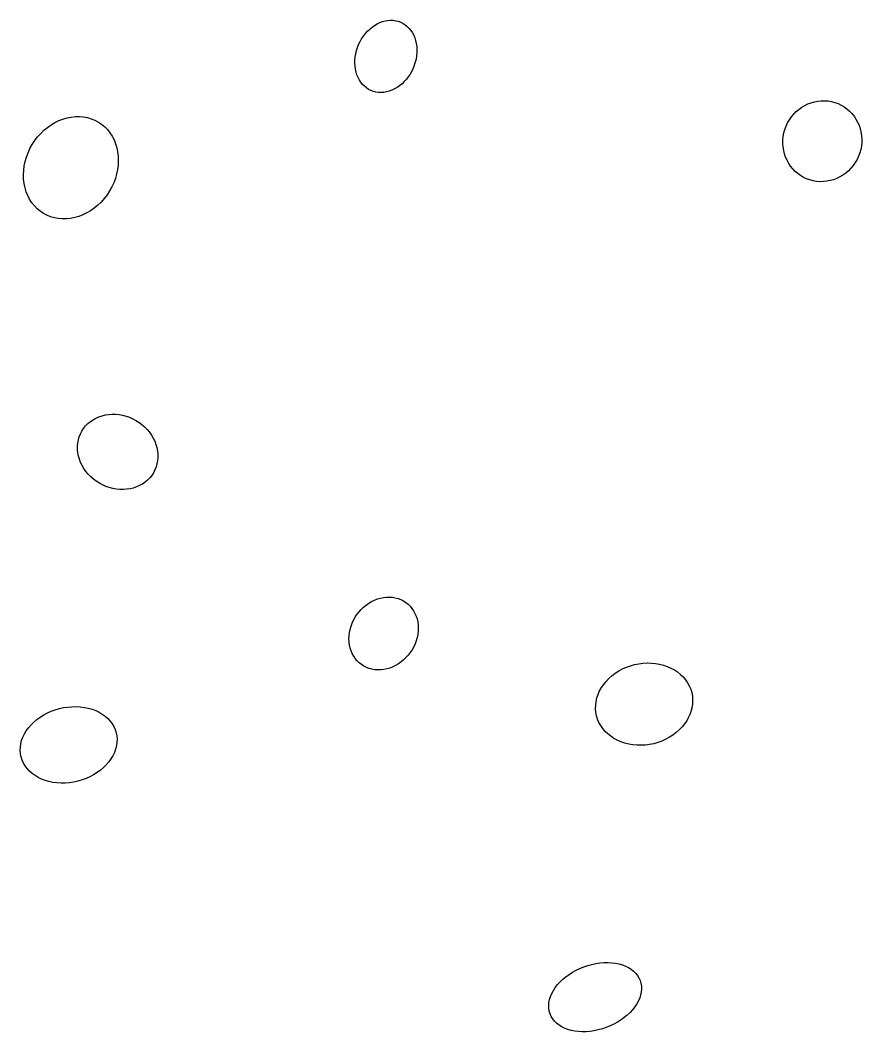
# Model space of a CAD drawing. Header units: metres. Extents: x -12209 to 21927, y -292849 to -276462.
# Drawn here: x 9531 to 15367, y -292499 to -285481 of the extents above; entities that cross this region are included whole.
import ezdxf

# ---------------------------------------------------------------- set-up
doc = ezdxf.new("R2010")
doc.units = ezdxf.units.M

msp = doc.modelspace()

# ---------------------------------------------------------------- linework, layer by layer
at = {"layer": 'LAYER'}
for p, q in [((11939.24, -285556.93), (11954.84, -285541.91)), ((11939.24, -285556.93), (11954.84, -285541.91)), ((11954.84, -285541.91), (11971.29, -285528.33)), ((11954.84, -285541.91), (11971.29, -285528.33)), ((11971.29, -285528.33), (11988.47, -285516.3)), ((11971.29, -285528.33), (11988.47, -285516.3)), ((11988.47, -285516.3), (12006.25, -285505.91)), ((11988.47, -285516.3), (12006.25, -285505.91)), ((12006.25, -285505.91), (12024.49, -285497.23)), ((12006.25, -285505.91), (12024.49, -285497.23)), ((12024.49, -285497.23), (12043.05, -285490.35)), ((12024.49, -285497.23), (12043.05, -285490.35)), ((12043.05, -285490.35), (12061.79, -285485.3)), ((12043.05, -285490.35), (12061.79, -285485.3)), ((12061.79, -285485.3), (12080.57, -285482.12)), ((12061.79, -285485.3), (12080.57, -285482.12)), ((12080.57, -285482.12), (12099.24, -285480.84)), ((12080.57, -285482.12), (12099.24, -285480.84)), ((12099.24, -285480.84), (12117.67, -285481.47)), ((12099.24, -285480.84), (12117.67, -285481.47)), ((12117.67, -285481.47), (12135.71, -285484.01)), ((12117.67, -285481.47), (12135.71, -285484.01)), ((12135.71, -285484.01), (12153.23, -285488.43)), ((12135.71, -285484.01), (12153.23, -285488.43)), ((12153.23, -285488.43), (12170.09, -285494.7)), ((12153.23, -285488.43), (12170.09, -285494.7)), ((12170.09, -285494.7), (12186.16, -285502.78)), ((12170.09, -285494.7), (12186.16, -285502.78)), ((12186.16, -285502.78), (12201.33, -285512.6)), ((12186.16, -285502.78), (12201.33, -285512.6)), ((12201.33, -285512.6), (12215.47, -285524.08)), ((12201.33, -285512.6), (12215.47, -285524.08)), ((12215.47, -285524.08), (12228.49, -285537.14)), ((12215.47, -285524.08), (12228.49, -285537.14)), ((12228.49, -285537.14), (12240.27, -285551.69)), ((12228.49, -285537.14), (12240.27, -285551.69)), ((11887.63, -285629.02), (11898.71, -285609.46)), ((11887.63, -285629.02), (11898.71, -285609.46)), ((11898.71, -285609.46), (11911.07, -285590.84)), ((11898.71, -285609.46), (11911.07, -285590.84)), ((11911.07, -285590.84), (11924.61, -285573.28)), ((11911.07, -285590.84), (11924.61, -285573.28)), ((11924.61, -285573.28), (11939.24, -285556.93)), ((11924.61, -285573.28), (11939.24, -285556.93)), ((12240.27, -285551.69), (12250.73, -285567.61)), ((12240.27, -285551.69), (12250.73, -285567.61)), ((12250.73, -285567.61), (12259.79, -285584.77)), ((12250.73, -285567.61), (12259.79, -285584.77)), ((12259.79, -285584.77), (12267.39, -285603.05)), ((12259.79, -285584.77), (12267.39, -285603.05)), ((12267.39, -285603.05), (12273.46, -285622.31)), ((12267.39, -285603.05), (12273.46, -285622.31)), ((11862.86, -285691.76), (11869.63, -285670.33)), ((11862.86, -285691.76), (11869.63, -285670.33)), ((11869.63, -285670.33), (11877.91, -285649.36)), ((11869.63, -285670.33), (11877.91, -285649.36)), ((11877.91, -285649.36), (11887.63, -285629.02)), ((11877.91, -285649.36), (11887.63, -285629.02)), ((12273.46, -285622.31), (12277.95, -285642.4)), ((12273.46, -285622.31), (12277.95, -285642.4)), ((12277.95, -285642.4), (12280.84, -285663.18)), ((12277.95, -285642.4), (12280.84, -285663.18)), ((12280.84, -285663.18), (12282.1, -285684.47)), ((12280.84, -285663.18), (12282.1, -285684.47)), ((12282.1, -285684.47), (12281.72, -285706.12)), ((12282.1, -285684.47), (12281.72, -285706.12)), ((11851.61, -285778.88), (11851.99, -285757.22)), ((11851.61, -285778.88), (11851.99, -285757.22)), ((11851.99, -285757.22), (11854, -285735.38)), ((11851.99, -285757.22), (11854, -285735.38)), ((11854, -285735.38), (11857.63, -285713.5)), ((11854, -285735.38), (11857.63, -285713.5)), ((11857.63, -285713.5), (11862.86, -285691.76)), ((11857.63, -285713.5), (11862.86, -285691.76)), ((12276.08, -285749.85), (12270.86, -285771.58)), ((12276.08, -285749.85), (12270.86, -285771.58)), ((12279.71, -285727.97), (12276.08, -285749.85)), ((12279.71, -285727.97), (12276.08, -285749.85)), ((12281.72, -285706.12), (12279.71, -285727.97)), ((12281.72, -285706.12), (12279.71, -285727.97)), ((11852.87, -285800.17), (11851.61, -285778.88)), ((11852.87, -285800.17), (11851.61, -285778.88)), ((11855.76, -285820.94), (11852.87, -285800.17)), ((11855.76, -285820.94), (11852.87, -285800.17)), ((11860.26, -285841.04), (11855.76, -285820.94)), ((11860.26, -285841.04), (11855.76, -285820.94)), ((12255.8, -285813.98), (12246.08, -285834.32)), ((12255.8, -285813.98), (12246.08, -285834.32)), ((12264.08, -285793.02), (12255.8, -285813.98)), ((12264.08, -285793.02), (12255.8, -285813.98)), ((12270.86, -285771.58), (12264.08, -285793.02)), ((12270.86, -285771.58), (12264.08, -285793.02)), ((11866.32, -285860.3), (11860.26, -285841.04)), ((11866.32, -285860.3), (11860.26, -285841.04)), ((11873.92, -285878.58), (11866.32, -285860.3)), ((11873.92, -285878.58), (11866.32, -285860.3)), ((11882.98, -285895.74), (11873.92, -285878.58)), ((11882.98, -285895.74), (11873.92, -285878.58)), ((11893.44, -285911.66), (11882.98, -285895.74)), ((11893.44, -285911.66), (11882.98, -285895.74)), ((12209.1, -285890.07), (12194.47, -285906.42)), ((12209.1, -285890.07), (12194.47, -285906.42)), ((12222.64, -285872.51), (12209.1, -285890.07)), ((12222.64, -285872.51), (12209.1, -285890.07)), ((12235, -285853.88), (12222.64, -285872.51)), ((12235, -285853.88), (12222.64, -285872.51)), ((12246.08, -285834.32), (12235, -285853.88)), ((12246.08, -285834.32), (12235, -285853.88)), ((11905.23, -285926.2), (11893.44, -285911.66)), ((11905.23, -285926.2), (11893.44, -285911.66)), ((11918.24, -285939.27), (11905.23, -285926.2)), ((11918.24, -285939.27), (11905.23, -285926.2)), ((11932.38, -285950.75), (11918.24, -285939.27)), ((11932.38, -285950.75), (11918.24, -285939.27)), ((11947.55, -285960.57), (11932.38, -285950.75)), ((11947.55, -285960.57), (11932.38, -285950.75)), ((11963.62, -285968.65), (11947.55, -285960.57)), ((11963.62, -285968.65), (11947.55, -285960.57)), ((11963.62, -285968.65), (11963.62, -285968.65)), ((11980.48, -285974.92), (11963.62, -285968.65)), ((11963.62, -285968.65), (11963.62, -285968.65)), ((11980.48, -285974.92), (11963.62, -285968.65)), ((12109.23, -285966.11), (12090.67, -285973)), ((12109.23, -285966.11), (12090.67, -285973)), ((12127.46, -285957.44), (12109.23, -285966.11)), ((12127.46, -285957.44), (12109.23, -285966.11)), ((12145.24, -285947.05), (12127.46, -285957.44)), ((12145.24, -285947.05), (12127.46, -285957.44)), ((12162.42, -285935.02), (12145.24, -285947.05)), ((12162.42, -285935.02), (12145.24, -285947.05)), ((12178.87, -285921.44), (12162.42, -285935.02)), ((12178.87, -285921.44), (12162.42, -285935.02)), ((12194.47, -285906.42), (12178.87, -285921.44)), ((12194.47, -285906.42), (12178.87, -285921.44)), ((11998, -285979.34), (11980.48, -285974.92)), ((11998, -285979.34), (11980.48, -285974.92)), ((12016.04, -285981.87), (11998, -285979.34)), ((12016.04, -285981.87), (11998, -285979.34)), ((12034.47, -285982.51), (12016.04, -285981.87)), ((12034.47, -285982.51), (12016.04, -285981.87)), ((12053.15, -285981.23), (12034.47, -285982.51)), ((12053.15, -285981.23), (12034.47, -285982.51)), ((12071.93, -285978.05), (12053.15, -285981.23)), ((12071.93, -285978.05), (12053.15, -285981.23)), ((12090.67, -285973), (12071.93, -285978.05)), ((12090.67, -285973), (12071.93, -285978.05)), ((15062.39, -286041.87), (15086.2, -286039.45)), ((15062.39, -286041.87), (15086.2, -286039.45)), ((15086.2, -286039.45), (15110.06, -286039.17)), ((15086.2, -286039.45), (15110.06, -286039.17)), ((15110.06, -286039.17), (15133.79, -286041.03)), ((15110.06, -286039.17), (15133.79, -286041.03)), ((14912.21, -286115.05), (14930.73, -286099.08)), ((14912.21, -286115.05), (14930.73, -286099.08)), ((14930.73, -286099.08), (14950.49, -286084.78)), ((14930.73, -286099.08), (14950.49, -286084.78)), ((14950.49, -286084.78), (14971.35, -286072.28)), ((14950.49, -286084.78), (14971.35, -286072.28)), ((14971.35, -286072.28), (14993.13, -286061.67)), ((14971.35, -286072.28), (14993.13, -286061.67)), ((14993.13, -286061.67), (15015.68, -286053.02)), ((14993.13, -286061.67), (15015.68, -286053.02)), ((15015.68, -286053.02), (15038.83, -286046.4)), ((15015.68, -286053.02), (15038.83, -286046.4)), ((15038.83, -286046.4), (15062.39, -286041.87)), ((15038.83, -286046.4), (15062.39, -286041.87)), ((15133.79, -286041.03), (15157.22, -286045.01)), ((15133.79, -286041.03), (15157.22, -286045.01)), ((15157.22, -286045.01), (15180.17, -286051.09)), ((15157.22, -286045.01), (15180.17, -286051.09)), ((15180.17, -286051.09), (15202.46, -286059.21)), ((15180.17, -286051.09), (15202.46, -286059.21)), ((15202.46, -286059.21), (15223.92, -286069.32)), ((15202.46, -286059.21), (15223.92, -286069.32)), ((15223.92, -286069.32), (15244.4, -286081.34)), ((15223.92, -286069.32), (15244.4, -286081.34)), ((15244.4, -286081.34), (15263.72, -286095.17)), ((15244.4, -286081.34), (15263.72, -286095.17)), ((15263.72, -286095.17), (15281.75, -286110.72)), ((15263.72, -286095.17), (15281.75, -286110.72)), ((15281.75, -286110.72), (15298.36, -286127.86)), ((15281.75, -286110.72), (15298.36, -286127.86)), ((9772.31, -286190.46), (9799.73, -286177.1)), ((9772.31, -286190.46), (9799.73, -286177.1)), ((9799.73, -286177.1), (9827.79, -286166.23)), ((9799.73, -286177.1), (9827.79, -286166.23)), ((9827.79, -286166.23), (9856.26, -286157.94)), ((9827.79, -286166.23), (9856.26, -286157.94)), ((9856.26, -286157.94), (9884.93, -286152.28)), ((9856.26, -286157.94), (9884.93, -286152.28)), ((9884.93, -286152.28), (9913.58, -286149.3)), ((9884.93, -286152.28), (9913.58, -286149.3)), ((9913.58, -286149.3), (9942, -286149.02)), ((9913.58, -286149.3), (9942, -286149.02)), ((9942, -286149.02), (9969.96, -286151.44)), ((9942, -286149.02), (9969.96, -286151.44)), ((9969.96, -286151.44), (9997.26, -286156.55)), ((9969.96, -286151.44), (9997.26, -286156.55)), ((9997.26, -286156.55), (10023.69, -286164.3)), ((9997.26, -286156.55), (10023.69, -286164.3)), ((10023.69, -286164.3), (10049.04, -286174.64)), ((10023.69, -286164.3), (10049.04, -286174.64)), ((10049.04, -286174.64), (10073.13, -286187.49)), ((10049.04, -286174.64), (10073.13, -286187.49)), ((14853.18, -286193.16), (14865.44, -286171.79)), ((14853.18, -286193.16), (14865.44, -286171.79)), ((14865.44, -286171.79), (14879.44, -286151.55)), ((14865.44, -286171.79), (14879.44, -286151.55)), ((14879.44, -286151.55), (14895.07, -286132.58)), ((14879.44, -286151.55), (14895.07, -286132.58)), ((14895.07, -286132.58), (14912.21, -286115.05)), ((14895.07, -286132.58), (14912.21, -286115.05)), ((15298.36, -286127.86), (15313.4, -286146.46)), ((15298.36, -286127.86), (15313.4, -286146.46)), ((15313.4, -286146.46), (15326.77, -286166.38)), ((15313.4, -286146.46), (15326.77, -286166.38)), ((15326.77, -286166.38), (15338.37, -286187.48)), ((15326.77, -286166.38), (15338.37, -286187.48)), ((9672.99, -286266.48), (9695.88, -286244.36)), ((9672.99, -286266.48), (9695.88, -286244.36)), ((9695.88, -286244.36), (9720.18, -286224.22)), ((9695.88, -286244.36), (9720.18, -286224.22)), ((9720.18, -286224.22), (9745.73, -286206.2)), ((9720.18, -286224.22), (9745.73, -286206.2)), ((9745.73, -286206.2), (9772.31, -286190.46)), ((9745.73, -286206.2), (9772.31, -286190.46)), ((10073.13, -286187.49), (10095.76, -286202.75)), ((10073.13, -286187.49), (10095.76, -286202.75)), ((10095.76, -286202.75), (10116.78, -286220.31)), ((10095.76, -286202.75), (10116.78, -286220.31)), ((10116.78, -286220.31), (10136.01, -286240.02)), ((10116.78, -286220.31), (10136.01, -286240.02)), ((10136.01, -286240.02), (10153.31, -286261.75)), ((10136.01, -286240.02), (10153.31, -286261.75)), ((14827.68, -286262.39), (14834.23, -286238.64)), ((14827.68, -286262.39), (14834.23, -286238.64)), ((14834.23, -286238.64), (14842.75, -286215.5)), ((14834.23, -286238.64), (14842.75, -286215.5)), ((14842.75, -286215.5), (14853.18, -286193.16)), ((14842.75, -286215.5), (14853.18, -286193.16)), ((15338.37, -286187.48), (15348.11, -286209.58)), ((15338.37, -286187.48), (15348.11, -286209.58)), ((15348.11, -286209.58), (15355.91, -286232.53)), ((15348.11, -286209.58), (15355.91, -286232.53)), ((15355.91, -286232.53), (15361.72, -286256.14)), ((15355.91, -286232.53), (15361.72, -286256.14)), ((9614.54, -286342.96), (9632.17, -286315.97)), ((9614.54, -286342.96), (9632.17, -286315.97)), ((9632.17, -286315.97), (9651.7, -286290.41)), ((9632.17, -286315.97), (9651.7, -286290.41)), ((9651.7, -286290.41), (9672.99, -286266.48)), ((9651.7, -286290.41), (9672.99, -286266.48)), ((10153.31, -286261.75), (10168.55, -286285.32)), ((10153.31, -286261.75), (10168.55, -286285.32)), ((10168.55, -286285.32), (10181.61, -286310.56)), ((10168.55, -286285.32), (10181.61, -286310.56)), ((10181.61, -286310.56), (10192.4, -286337.27)), ((10181.61, -286310.56), (10192.4, -286337.27)), ((14820.32, -286335.56), (14820.71, -286311.04)), ((14820.32, -286335.56), (14820.71, -286311.04)), ((14820.71, -286311.04), (14823.17, -286286.59)), ((14820.71, -286311.04), (14823.17, -286286.59)), ((14823.17, -286286.59), (14827.68, -286262.39)), ((14823.17, -286286.59), (14827.68, -286262.39)), ((15361.72, -286256.14), (15365.48, -286280.23)), ((15361.72, -286256.14), (15365.48, -286280.23)), ((15365.48, -286280.23), (15367.18, -286304.63)), ((15365.48, -286280.23), (15367.18, -286304.63)), ((15367.18, -286304.63), (15366.8, -286329.15)), ((15367.18, -286304.63), (15366.8, -286329.15)), ((9585.52, -286400.41), (9598.95, -286371.18)), ((9585.52, -286400.41), (9598.95, -286371.18)), ((9598.95, -286371.18), (9614.54, -286342.96)), ((9598.95, -286371.18), (9614.54, -286342.96)), ((10192.4, -286337.27), (10200.83, -286365.25)), ((10192.4, -286337.27), (10200.83, -286365.25)), ((10200.83, -286365.25), (10206.84, -286394.29)), ((10200.83, -286365.25), (10206.84, -286394.29)), ((14822.02, -286359.96), (14820.32, -286335.56)), ((14822.02, -286359.96), (14820.32, -286335.56)), ((14825.79, -286384.05), (14822.02, -286359.96)), ((14825.79, -286384.05), (14822.02, -286359.96)), ((14831.6, -286407.66), (14825.79, -286384.05)), ((14831.6, -286407.66), (14825.79, -286384.05)), ((15359.82, -286377.8), (15353.28, -286401.55)), ((15359.82, -286377.8), (15353.28, -286401.55)), ((15364.34, -286353.6), (15359.82, -286377.8)), ((15364.34, -286353.6), (15359.82, -286377.8)), ((15366.8, -286329.15), (15364.34, -286353.6)), ((15366.8, -286329.15), (15364.34, -286353.6)), ((9559.12, -286491.93), (9565.53, -286461.01)), ((9559.12, -286491.93), (9565.53, -286461.01)), ((9565.53, -286461.01), (9574.35, -286430.43)), ((9565.53, -286461.01), (9574.35, -286430.43)), ((9574.35, -286430.43), (9585.52, -286400.41)), ((9574.35, -286430.43), (9585.52, -286400.41)), ((10206.84, -286394.29), (10210.38, -286424.17)), ((10206.84, -286394.29), (10210.38, -286424.17)), ((10211.43, -286454.65), (10209.97, -286485.51)), ((10211.43, -286454.65), (10209.97, -286485.51)), ((10210.38, -286424.17), (10211.43, -286454.65)), ((10210.38, -286424.17), (10211.43, -286454.65)), ((14839.4, -286430.61), (14831.6, -286407.66)), ((14839.4, -286430.61), (14831.6, -286407.66)), ((14849.14, -286452.71), (14839.4, -286430.61)), ((14849.14, -286452.71), (14839.4, -286430.61)), ((14860.74, -286473.8), (14849.14, -286452.71)), ((14860.74, -286473.8), (14849.14, -286452.71)), ((15334.33, -286447.03), (15322.07, -286468.4)), ((15334.33, -286447.03), (15322.07, -286468.4)), ((15344.76, -286424.69), (15334.33, -286447.03)), ((15344.76, -286424.69), (15334.33, -286447.03)), ((15353.28, -286401.55), (15344.76, -286424.69)), ((15353.28, -286401.55), (15344.76, -286424.69)), ((9553.71, -286553.79), (9555.17, -286522.93)), ((9553.71, -286553.79), (9555.17, -286522.93)), ((9555.17, -286522.93), (9559.12, -286491.93)), ((9555.17, -286522.93), (9559.12, -286491.93)), ((10206.02, -286516.52), (10199.61, -286547.43)), ((10206.02, -286516.52), (10199.61, -286547.43)), ((10209.97, -286485.51), (10206.02, -286516.52)), ((10209.97, -286485.51), (10206.02, -286516.52)), ((14874.11, -286493.73), (14860.74, -286473.8)), ((14874.11, -286493.73), (14860.74, -286473.8)), ((14889.15, -286512.33), (14874.11, -286493.73)), ((14889.15, -286512.33), (14874.11, -286493.73)), ((14905.75, -286529.47), (14889.15, -286512.33)), ((14905.75, -286529.47), (14889.15, -286512.33)), ((14923.79, -286545.02), (14905.75, -286529.47)), ((14923.79, -286545.02), (14905.75, -286529.47)), ((15275.3, -286525.14), (15256.78, -286541.11)), ((15275.3, -286525.14), (15256.78, -286541.11)), ((15292.44, -286507.61), (15275.3, -286525.14)), ((15292.44, -286507.61), (15275.3, -286525.14)), ((15308.07, -286488.64), (15292.44, -286507.61)), ((15308.07, -286488.64), (15292.44, -286507.61)), ((15322.07, -286468.4), (15308.07, -286488.64)), ((15322.07, -286468.4), (15308.07, -286488.64)), ((9554.76, -286584.28), (9553.71, -286553.79)), ((9554.76, -286584.28), (9553.71, -286553.79)), ((9558.3, -286614.15), (9554.76, -286584.28)), ((9558.3, -286614.15), (9554.76, -286584.28)), ((10190.79, -286578.01), (10179.62, -286608.03)), ((10190.79, -286578.01), (10179.62, -286608.03)), ((10199.61, -286547.43), (10190.79, -286578.01)), ((10199.61, -286547.43), (10190.79, -286578.01)), ((14943.11, -286558.85), (14923.79, -286545.02)), ((14943.11, -286558.85), (14923.79, -286545.02)), ((14963.58, -286570.87), (14943.11, -286558.85)), ((14963.58, -286570.87), (14943.11, -286558.85)), ((14985.05, -286580.98), (14963.58, -286570.87)), ((14985.05, -286580.98), (14963.58, -286570.87)), ((14985.05, -286580.98), (14985.05, -286580.98)), ((15007.34, -286589.1), (14985.05, -286580.98)), ((14985.05, -286580.98), (14985.05, -286580.98)), ((15007.34, -286589.1), (14985.05, -286580.98)), ((15030.29, -286595.17), (15007.34, -286589.1)), ((15030.29, -286595.17), (15007.34, -286589.1)), ((15053.72, -286599.16), (15030.29, -286595.17)), ((15053.72, -286599.16), (15030.29, -286595.17)), ((15077.45, -286601.01), (15053.72, -286599.16)), ((15077.45, -286601.01), (15053.72, -286599.16)), ((15101.31, -286600.74), (15077.45, -286601.01)), ((15101.31, -286600.74), (15077.45, -286601.01)), ((15125.11, -286598.32), (15101.31, -286600.74)), ((15125.11, -286598.32), (15101.31, -286600.74)), ((15148.68, -286593.79), (15125.11, -286598.32)), ((15148.68, -286593.79), (15125.11, -286598.32)), ((15171.82, -286587.17), (15148.68, -286593.79)), ((15171.82, -286587.17), (15148.68, -286593.79)), ((15194.37, -286578.52), (15171.82, -286587.17)), ((15194.37, -286578.52), (15171.82, -286587.17)), ((15216.16, -286567.91), (15194.37, -286578.52)), ((15216.16, -286567.91), (15194.37, -286578.52)), ((15237.01, -286555.41), (15216.16, -286567.91)), ((15237.01, -286555.41), (15216.16, -286567.91)), ((15256.78, -286541.11), (15237.01, -286555.41)), ((15256.78, -286541.11), (15237.01, -286555.41)), ((9564.31, -286643.19), (9558.3, -286614.15)), ((9564.31, -286643.19), (9558.3, -286614.15)), ((9572.74, -286671.17), (9564.31, -286643.19)), ((9572.74, -286671.17), (9564.31, -286643.19)), ((9583.53, -286697.89), (9572.74, -286671.17)), ((9583.53, -286697.89), (9572.74, -286671.17)), ((10150.6, -286665.48), (10132.97, -286692.47)), ((10150.6, -286665.48), (10132.97, -286692.47)), ((10166.19, -286637.26), (10150.6, -286665.48)), ((10166.19, -286637.26), (10150.6, -286665.48)), ((10179.62, -286608.03), (10166.19, -286637.26)), ((10179.62, -286608.03), (10166.19, -286637.26)), ((9596.59, -286723.12), (9583.53, -286697.89)), ((9596.59, -286723.12), (9583.53, -286697.89)), ((9611.83, -286746.69), (9596.59, -286723.12)), ((9611.83, -286746.69), (9596.59, -286723.12)), ((10092.15, -286741.96), (10069.26, -286764.08)), ((10092.15, -286741.96), (10069.26, -286764.08)), ((10113.44, -286718.03), (10092.15, -286741.96)), ((10113.44, -286718.03), (10092.15, -286741.96)), ((10132.97, -286692.47), (10113.44, -286718.03)), ((10132.97, -286692.47), (10113.44, -286718.03)), ((9629.13, -286768.42), (9611.83, -286746.69)), ((9629.13, -286768.42), (9611.83, -286746.69)), ((9648.36, -286788.14), (9629.13, -286768.42)), ((9648.36, -286788.14), (9629.13, -286768.42)), ((9669.38, -286805.69), (9648.36, -286788.14)), ((9669.38, -286805.69), (9648.36, -286788.14)), ((9692.01, -286820.95), (9669.38, -286805.69)), ((9692.01, -286820.95), (9669.38, -286805.69)), ((10019.41, -286802.24), (9992.83, -286817.99)), ((10019.41, -286802.24), (9992.83, -286817.99)), ((10044.96, -286784.23), (10019.41, -286802.24)), ((10044.96, -286784.23), (10019.41, -286802.24)), ((10069.26, -286764.08), (10044.96, -286784.23)), ((10069.26, -286764.08), (10044.96, -286784.23)), ((9692.01, -286820.95), (9692.01, -286820.95)), ((9716.1, -286833.8), (9692.01, -286820.95)), ((9692.01, -286820.95), (9692.01, -286820.95)), ((9716.1, -286833.8), (9692.01, -286820.95)), ((9741.45, -286844.14), (9716.1, -286833.8)), ((9741.45, -286844.14), (9716.1, -286833.8)), ((9767.88, -286851.89), (9741.45, -286844.14)), ((9767.88, -286851.89), (9741.45, -286844.14)), ((9795.18, -286857), (9767.88, -286851.89)), ((9795.18, -286857), (9767.88, -286851.89)), ((9823.14, -286859.43), (9795.18, -286857)), ((9823.14, -286859.43), (9795.18, -286857)), ((9851.56, -286859.15), (9823.14, -286859.43)), ((9851.56, -286859.15), (9823.14, -286859.43)), ((9880.21, -286856.16), (9851.56, -286859.15)), ((9880.21, -286856.16), (9851.56, -286859.15)), ((9908.88, -286850.51), (9880.21, -286856.16)), ((9908.88, -286850.51), (9880.21, -286856.16)), ((9937.35, -286842.21), (9908.88, -286850.51)), ((9937.35, -286842.21), (9908.88, -286850.51)), ((9965.41, -286831.34), (9937.35, -286842.21)), ((9965.41, -286831.34), (9937.35, -286842.21)), ((9992.83, -286817.99), (9965.41, -286831.34)), ((9992.83, -286817.99), (9965.41, -286831.34)), ((10121.43, -288218.95), (10144.87, -288215.41)), ((10121.43, -288218.95), (10144.87, -288215.41)), ((10144.87, -288215.41), (10168.78, -288213.85)), ((10144.87, -288215.41), (10168.78, -288213.85)), ((10168.78, -288213.85), (10192.99, -288214.27)), ((10168.78, -288213.85), (10192.99, -288214.27)), ((10192.99, -288214.27), (10217.3, -288216.68)), ((10192.99, -288214.27), (10217.3, -288216.68)), ((9984.79, -288295.04), (10000.29, -288279.21)), ((9984.79, -288295.04), (10000.29, -288279.21)), ((10000.29, -288279.21), (10017.37, -288264.88)), ((10000.29, -288279.21), (10017.37, -288264.88)), ((10017.37, -288264.88), (10035.89, -288252.14)), ((10017.37, -288264.88), (10035.89, -288252.14)), ((10035.89, -288252.14), (10055.71, -288241.1)), ((10035.89, -288252.14), (10055.71, -288241.1)), ((10055.71, -288241.1), (10076.68, -288231.85)), ((10055.71, -288241.1), (10076.68, -288231.85)), ((10076.68, -288231.85), (10098.64, -288224.45)), ((10076.68, -288231.85), (10098.64, -288224.45)), ((10098.64, -288224.45), (10121.43, -288218.95)), ((10098.64, -288224.45), (10121.43, -288218.95)), ((10217.3, -288216.68), (10241.53, -288221.06)), ((10217.3, -288216.68), (10241.53, -288221.06)), ((10241.53, -288221.06), (10265.5, -288227.37)), ((10241.53, -288221.06), (10265.5, -288227.37)), ((10265.5, -288227.37), (10289.02, -288235.57)), ((10265.5, -288227.37), (10289.02, -288235.57)), ((10289.02, -288235.57), (10311.93, -288245.6)), ((10289.02, -288235.57), (10311.93, -288245.6)), ((10311.93, -288245.6), (10334.03, -288257.37)), ((10311.93, -288245.6), (10334.03, -288257.37)), ((10334.03, -288257.37), (10355.16, -288270.8)), ((10334.03, -288257.37), (10355.16, -288270.8)), ((10355.16, -288270.8), (10375.17, -288285.79)), ((10355.16, -288270.8), (10375.17, -288285.79)), ((10375.17, -288285.79), (10393.9, -288302.22)), ((10375.17, -288285.79), (10393.9, -288302.22)), ((9940.68, -288370.72), (9948.84, -288350.22)), ((9940.68, -288370.72), (9948.84, -288350.22)), ((9948.84, -288350.22), (9958.97, -288330.68)), ((9948.84, -288350.22), (9958.97, -288330.68)), ((9958.97, -288330.68), (9970.98, -288312.24)), ((9958.97, -288330.68), (9970.98, -288312.24)), ((9958.97, -288330.68), (9958.97, -288330.68)), ((9958.97, -288330.68), (9958.97, -288330.68)), ((9970.98, -288312.24), (9984.79, -288295.04)), ((9970.98, -288312.24), (9984.79, -288295.04)), ((10393.9, -288302.22), (10411.21, -288319.96)), ((10393.9, -288302.22), (10411.21, -288319.96)), ((10411.21, -288319.96), (10426.96, -288338.89)), ((10411.21, -288319.96), (10426.96, -288338.89)), ((10426.96, -288338.89), (10441.04, -288358.86)), ((10426.96, -288338.89), (10441.04, -288358.86)), ((9928.53, -288436.31), (9930.49, -288413.93)), ((9928.53, -288436.31), (9930.49, -288413.93)), ((9930.49, -288413.93), (9934.55, -288392)), ((9930.49, -288413.93), (9934.55, -288392)), ((9934.55, -288392), (9940.68, -288370.72)), ((9934.55, -288392), (9940.68, -288370.72)), ((10441.04, -288358.86), (10453.33, -288379.71)), ((10441.04, -288358.86), (10453.33, -288379.71)), ((10453.33, -288379.71), (10463.76, -288401.29)), ((10453.33, -288379.71), (10463.76, -288401.29)), ((10463.76, -288401.29), (10472.22, -288423.43)), ((10463.76, -288401.29), (10472.22, -288423.43)), ((10472.22, -288423.43), (10478.67, -288445.97)), ((10472.22, -288423.43), (10478.67, -288445.97)), ((9928.7, -288459), (9928.53, -288436.31)), ((9928.7, -288459), (9928.53, -288436.31)), ((9930.98, -288481.81), (9928.7, -288459)), ((9930.98, -288481.81), (9928.7, -288459)), ((9935.36, -288504.57), (9930.98, -288481.81)), ((9935.36, -288504.57), (9930.98, -288481.81)), ((10478.67, -288445.97), (10483.06, -288468.73)), ((10478.67, -288445.97), (10483.06, -288468.73)), ((10483.06, -288468.73), (10485.34, -288491.54)), ((10483.06, -288468.73), (10485.34, -288491.54)), ((10485.34, -288491.54), (10485.5, -288514.22)), ((10485.34, -288491.54), (10485.5, -288514.22)), ((9941.81, -288527.11), (9935.36, -288504.57)), ((9941.81, -288527.11), (9935.36, -288504.57)), ((9950.28, -288549.25), (9941.81, -288527.11)), ((9950.28, -288549.25), (9941.81, -288527.11)), ((9960.7, -288570.83), (9950.28, -288549.25)), ((9960.7, -288570.83), (9950.28, -288549.25)), ((10479.49, -288558.53), (10473.35, -288579.82)), ((10479.49, -288558.53), (10473.35, -288579.82)), ((10483.55, -288536.61), (10479.49, -288558.53)), ((10483.55, -288536.61), (10479.49, -288558.53)), ((10485.5, -288514.22), (10483.55, -288536.61)), ((10485.5, -288514.22), (10483.55, -288536.61)), ((9973, -288591.68), (9960.7, -288570.83)), ((9973, -288591.68), (9960.7, -288570.83)), ((9987.08, -288611.64), (9973, -288591.68)), ((9987.08, -288611.64), (9973, -288591.68)), ((10002.83, -288630.57), (9987.08, -288611.64)), ((10002.83, -288630.57), (9987.08, -288611.64)), ((10020.13, -288648.32), (10002.83, -288630.57)), ((10020.13, -288648.32), (10002.83, -288630.57)), ((10455.07, -288619.85), (10443.05, -288638.29)), ((10455.07, -288619.85), (10443.05, -288638.29)), ((10465.19, -288600.31), (10455.07, -288619.85)), ((10465.19, -288600.31), (10455.07, -288619.85)), ((10473.35, -288579.82), (10465.19, -288600.31)), ((10473.35, -288579.82), (10465.19, -288600.31)), ((10038.86, -288664.75), (10020.13, -288648.32)), ((10038.86, -288664.75), (10020.13, -288648.32)), ((10058.87, -288679.73), (10038.86, -288664.75)), ((10058.87, -288679.73), (10038.86, -288664.75)), ((10080.01, -288693.16), (10058.87, -288679.73)), ((10080.01, -288693.16), (10058.87, -288679.73)), ((10102.11, -288704.94), (10080.01, -288693.16)), ((10102.11, -288704.94), (10080.01, -288693.16)), ((10125.01, -288714.96), (10102.11, -288704.94)), ((10125.01, -288714.96), (10102.11, -288704.94)), ((10378.15, -288698.39), (10358.33, -288709.43)), ((10378.15, -288698.39), (10358.33, -288709.43)), ((10396.67, -288685.66), (10378.15, -288698.39)), ((10396.67, -288685.66), (10378.15, -288698.39)), ((10413.74, -288671.32), (10396.67, -288685.66)), ((10413.74, -288671.32), (10396.67, -288685.66)), ((10429.24, -288655.49), (10413.74, -288671.32)), ((10429.24, -288655.49), (10413.74, -288671.32)), ((10443.05, -288638.29), (10429.24, -288655.49)), ((10443.05, -288638.29), (10429.24, -288655.49)), ((10148.53, -288723.16), (10125.01, -288714.96)), ((10148.53, -288723.16), (10125.01, -288714.96)), ((10172.5, -288729.47), (10148.53, -288723.16)), ((10172.5, -288729.47), (10148.53, -288723.16)), ((10196.74, -288733.85), (10172.5, -288729.47)), ((10196.74, -288733.85), (10172.5, -288729.47)), ((10221.05, -288736.26), (10196.74, -288733.85)), ((10221.05, -288736.26), (10196.74, -288733.85)), ((10245.25, -288736.69), (10221.05, -288736.26)), ((10245.25, -288736.69), (10221.05, -288736.26)), ((10269.16, -288735.12), (10245.25, -288736.69)), ((10269.16, -288735.12), (10245.25, -288736.69)), ((10292.6, -288731.58), (10269.16, -288735.12)), ((10292.6, -288731.58), (10269.16, -288735.12)), ((10315.39, -288726.09), (10292.6, -288731.58)), ((10315.39, -288726.09), (10292.6, -288731.58)), ((10337.36, -288718.69), (10315.39, -288726.09)), ((10337.36, -288718.69), (10315.39, -288726.09)), ((10358.33, -288709.43), (10337.36, -288718.69)), ((10358.33, -288709.43), (10337.36, -288718.69)), ((11912.6, -289552.52), (11930.23, -289538.04)), ((11912.6, -289552.52), (11930.23, -289538.04)), ((11930.23, -289538.04), (11948.79, -289525.06)), ((11930.23, -289538.04), (11948.79, -289525.06)), ((11948.79, -289525.06), (11968.12, -289513.69)), ((11948.79, -289525.06), (11968.12, -289513.69)), ((11968.12, -289513.69), (11988.09, -289504)), ((11968.12, -289513.69), (11988.09, -289504)), ((11988.09, -289504), (12008.54, -289496.08)), ((11988.09, -289504), (12008.54, -289496.08)), ((12008.54, -289496.08), (12029.31, -289489.98)), ((12008.54, -289496.08), (12029.31, -289489.98)), ((12029.31, -289489.98), (12050.25, -289485.74)), ((12029.31, -289489.98), (12050.25, -289485.74)), ((12050.25, -289485.74), (12071.19, -289483.41)), ((12050.25, -289485.74), (12071.19, -289483.41)), ((12071.19, -289483.41), (12091.99, -289483)), ((12071.19, -289483.41), (12091.99, -289483)), ((12091.99, -289483), (12112.47, -289484.51)), ((12091.99, -289483), (12112.47, -289484.51)), ((12112.47, -289484.51), (12132.49, -289487.93)), ((12112.47, -289484.51), (12132.49, -289487.93)), ((12132.49, -289487.93), (12151.88, -289493.23)), ((12132.49, -289487.93), (12151.88, -289493.23)), ((12151.88, -289493.23), (12170.52, -289500.38)), ((12151.88, -289493.23), (12170.52, -289500.38)), ((12170.52, -289500.38), (12188.24, -289509.32)), ((12170.52, -289500.38), (12188.24, -289509.32)), ((12188.24, -289509.32), (12204.92, -289519.97)), ((12188.24, -289509.32), (12204.92, -289519.97)), ((12204.92, -289519.97), (12220.43, -289532.27)), ((12204.92, -289519.97), (12220.43, -289532.27)), ((12220.43, -289532.27), (12234.65, -289546.12)), ((12220.43, -289532.27), (12234.65, -289546.12)), ((12234.65, -289546.12), (12247.48, -289561.41)), ((12234.65, -289546.12), (12247.48, -289561.41)), ((11853.82, -289623.1), (11866.52, -289603.82)), ((11853.82, -289623.1), (11866.52, -289603.82)), ((11866.52, -289603.82), (11880.62, -289585.53)), ((11866.52, -289603.82), (11880.62, -289585.53)), ((11880.62, -289585.53), (11896.02, -289568.39)), ((11880.62, -289585.53), (11896.02, -289568.39)), ((11896.02, -289568.39), (11912.6, -289552.52)), ((11896.02, -289568.39), (11912.6, -289552.52)), ((12247.48, -289561.41), (12258.81, -289578.02)), ((12247.48, -289561.41), (12258.81, -289578.02)), ((12258.81, -289578.02), (12268.57, -289595.83)), ((12258.81, -289578.02), (12268.57, -289595.83)), ((12268.57, -289595.83), (12276.66, -289614.71)), ((12268.57, -289595.83), (12276.66, -289614.71)), ((12276.66, -289614.71), (12283.05, -289634.5)), ((12276.66, -289614.71), (12283.05, -289634.5)), ((11818.85, -289707.25), (11825.08, -289685.48)), ((11818.85, -289707.25), (11825.08, -289685.48)), ((11825.08, -289685.48), (11833.02, -289664.09)), ((11825.08, -289685.48), (11833.02, -289664.09)), ((11833.02, -289664.09), (11842.63, -289643.25)), ((11833.02, -289664.09), (11842.63, -289643.25)), ((11842.63, -289643.25), (11853.82, -289623.1)), ((11842.63, -289643.25), (11853.82, -289623.1)), ((12283.05, -289634.5), (12287.67, -289655.06)), ((12283.05, -289634.5), (12287.67, -289655.06)), ((12287.67, -289655.06), (12290.48, -289676.24)), ((12287.67, -289655.06), (12290.48, -289676.24)), ((12290.48, -289676.24), (12291.48, -289697.87)), ((12290.48, -289676.24), (12291.48, -289697.87)), ((11810.91, -289773.18), (11811.74, -289751.27)), ((11810.91, -289773.18), (11811.74, -289751.27)), ((11811.74, -289751.27), (11814.4, -289729.24)), ((11811.74, -289751.27), (11814.4, -289729.24)), ((11814.4, -289729.24), (11818.85, -289707.25)), ((11814.4, -289729.24), (11818.85, -289707.25)), ((12288, -289741.81), (12283.54, -289763.8)), ((12288, -289741.81), (12283.54, -289763.8)), ((12290.65, -289719.78), (12288, -289741.81)), ((12290.65, -289719.78), (12288, -289741.81)), ((12291.48, -289697.87), (12290.65, -289719.78)), ((12291.48, -289697.87), (12290.65, -289719.78)), ((11811.91, -289794.81), (11810.91, -289773.18)), ((11811.91, -289794.81), (11810.91, -289773.18)), ((11814.73, -289815.98), (11811.91, -289794.81)), ((11814.73, -289815.98), (11811.91, -289794.81)), ((11819.35, -289836.55), (11814.73, -289815.98)), ((11819.35, -289836.55), (11814.73, -289815.98)), ((12259.76, -289827.8), (12248.57, -289847.94)), ((12259.76, -289827.8), (12248.57, -289847.94)), ((12269.37, -289806.96), (12259.76, -289827.8)), ((12269.37, -289806.96), (12259.76, -289827.8)), ((12277.31, -289785.57), (12269.37, -289806.96)), ((12277.31, -289785.57), (12269.37, -289806.96)), ((12283.54, -289763.8), (12277.31, -289785.57)), ((12283.54, -289763.8), (12277.31, -289785.57)), ((11825.73, -289856.34), (11819.35, -289836.55)), ((11825.73, -289856.34), (11819.35, -289836.55)), ((11833.83, -289875.22), (11825.73, -289856.34)), ((11833.83, -289875.22), (11825.73, -289856.34)), ((11843.58, -289893.03), (11833.83, -289875.22)), ((11843.58, -289893.03), (11833.83, -289875.22)), ((11854.91, -289909.64), (11843.58, -289893.03)), ((11854.91, -289909.64), (11843.58, -289893.03)), ((12221.77, -289885.52), (12206.38, -289902.66)), ((12221.77, -289885.52), (12206.38, -289902.66)), ((12235.88, -289867.23), (12221.77, -289885.52)), ((12235.88, -289867.23), (12221.77, -289885.52)), ((12248.57, -289847.94), (12235.88, -289867.23)), ((12248.57, -289847.94), (12235.88, -289867.23)), ((11867.74, -289924.93), (11854.91, -289909.64)), ((11867.74, -289924.93), (11854.91, -289909.64)), ((11881.96, -289938.77), (11867.74, -289924.93)), ((11881.96, -289938.77), (11867.74, -289924.93)), ((11897.47, -289951.07), (11881.96, -289938.77)), ((11897.47, -289951.07), (11881.96, -289938.77)), ((11897.47, -289951.07), (11897.47, -289951.07)), ((11914.15, -289961.73), (11897.47, -289951.07)), ((11897.47, -289951.07), (11897.47, -289951.07)), ((11914.15, -289961.73), (11897.47, -289951.07)), ((11931.88, -289970.67), (11914.15, -289961.73)), ((11931.88, -289970.67), (11914.15, -289961.73)), ((12114.3, -289967.05), (12093.86, -289974.97)), ((12114.3, -289967.05), (12093.86, -289974.97)), ((12134.27, -289957.36), (12114.3, -289967.05)), ((12134.27, -289957.36), (12114.3, -289967.05)), ((12153.61, -289945.99), (12134.27, -289957.36)), ((12153.61, -289945.99), (12134.27, -289957.36)), ((12172.16, -289933.01), (12153.61, -289945.99)), ((12172.16, -289933.01), (12153.61, -289945.99)), ((12189.8, -289918.53), (12172.16, -289933.01)), ((12189.8, -289918.53), (12172.16, -289933.01)), ((12206.38, -289902.66), (12189.8, -289918.53)), ((12206.38, -289902.66), (12189.8, -289918.53)), ((13707.97, -289981.74), (13734.8, -289969.71)), ((13707.97, -289981.74), (13734.8, -289969.71)), ((13734.8, -289969.71), (13762.57, -289959.63)), ((13734.8, -289969.71), (13762.57, -289959.63)), ((13762.57, -289959.63), (13791.07, -289951.58)), ((13762.57, -289959.63), (13791.07, -289951.58)), ((13791.07, -289951.58), (13820.07, -289945.61)), ((13791.07, -289951.58), (13820.07, -289945.61)), ((13820.07, -289945.61), (13849.36, -289941.77)), ((13820.07, -289945.61), (13849.36, -289941.77)), ((13849.36, -289941.77), (13878.72, -289940.09)), ((13849.36, -289941.77), (13878.72, -289940.09)), ((13878.72, -289940.09), (13907.92, -289940.59)), ((13878.72, -289940.09), (13907.92, -289940.59)), ((13907.92, -289940.59), (13936.74, -289943.26)), ((13907.92, -289940.59), (13936.74, -289943.26)), ((13936.74, -289943.26), (13964.96, -289948.07)), ((13936.74, -289943.26), (13964.96, -289948.07)), ((13964.96, -289948.07), (13992.36, -289955)), ((13964.96, -289948.07), (13992.36, -289955)), ((13992.36, -289955), (14018.74, -289963.99)), ((13992.36, -289955), (14018.74, -289963.99)), ((14018.74, -289963.99), (14043.9, -289974.98)), ((14018.74, -289963.99), (14043.9, -289974.98)), ((11950.51, -289977.82), (11931.88, -289970.67)), ((11950.51, -289977.82), (11931.88, -289970.67)), ((11969.91, -289983.12), (11950.51, -289977.82)), ((11969.91, -289983.12), (11950.51, -289977.82)), ((11989.92, -289986.54), (11969.91, -289983.12)), ((11989.92, -289986.54), (11969.91, -289983.12)), ((12010.41, -289988.05), (11989.92, -289986.54)), ((12010.41, -289988.05), (11989.92, -289986.54)), ((12031.2, -289987.64), (12010.41, -289988.05)), ((12031.2, -289987.64), (12010.41, -289988.05)), ((12052.15, -289985.31), (12031.2, -289987.64)), ((12052.15, -289985.31), (12031.2, -289987.64)), ((12073.08, -289981.07), (12052.15, -289985.31)), ((12073.08, -289981.07), (12052.15, -289985.31)), ((12093.86, -289974.97), (12073.08, -289981.07)), ((12093.86, -289974.97), (12073.08, -289981.07)), ((13613.96, -290047.3), (13635.09, -290028.53)), ((13613.96, -290047.3), (13635.09, -290028.53)), ((13635.09, -290028.53), (13657.93, -290011.26)), ((13635.09, -290028.53), (13657.93, -290011.26)), ((13657.93, -290011.26), (13682.28, -289995.63)), ((13657.93, -290011.26), (13682.28, -289995.63)), ((13682.28, -289995.63), (13707.97, -289981.74)), ((13682.28, -289995.63), (13707.97, -289981.74)), ((14043.9, -289974.98), (14067.64, -289987.87)), ((14043.9, -289974.98), (14067.64, -289987.87)), ((14067.64, -289987.87), (14089.79, -290002.57)), ((14067.64, -289987.87), (14089.79, -290002.57)), ((14089.79, -290002.57), (14110.17, -290018.96)), ((14089.79, -290002.57), (14110.17, -290018.96)), ((14110.17, -290018.96), (14128.63, -290036.94)), ((14110.17, -290018.96), (14128.63, -290036.94)), ((14128.63, -290036.94), (14145.03, -290056.35)), ((14128.63, -290036.94), (14145.03, -290056.35)), ((13562.26, -290111.14), (13577.4, -290088.76)), ((13562.26, -290111.14), (13577.4, -290088.76)), ((13577.4, -290088.76), (13594.68, -290067.43)), ((13577.4, -290088.76), (13594.68, -290067.43)), ((13594.68, -290067.43), (13613.96, -290047.3)), ((13594.68, -290067.43), (13613.96, -290047.3)), ((14145.03, -290056.35), (14159.25, -290077.04)), ((14145.03, -290056.35), (14159.25, -290077.04)), ((14159.25, -290077.04), (14171.17, -290098.87)), ((14159.25, -290077.04), (14171.17, -290098.87)), ((14171.17, -290098.87), (14180.71, -290121.67)), ((14171.17, -290098.87), (14180.71, -290121.67)), ((13530.72, -290182.78), (13538.83, -290158.32)), ((13530.72, -290182.78), (13538.83, -290158.32)), ((13538.83, -290158.32), (13549.37, -290134.38)), ((13538.83, -290158.32), (13549.37, -290134.38)), ((13549.37, -290134.38), (13562.26, -290111.14)), ((13549.37, -290134.38), (13562.26, -290111.14)), ((14180.71, -290121.67), (14187.79, -290145.25)), ((14180.71, -290121.67), (14187.79, -290145.25)), ((14187.79, -290145.25), (14192.37, -290169.45)), ((14187.79, -290145.25), (14192.37, -290169.45)), ((14192.37, -290169.45), (14194.39, -290194.08)), ((14192.37, -290169.45), (14194.39, -290194.08)), ((9802.71, -290256.32), (9831.67, -290249.95)), ((9802.71, -290256.32), (9831.67, -290249.95)), ((9831.67, -290249.95), (9860.9, -290245.55)), ((9831.67, -290249.95), (9860.9, -290245.55)), ((9860.9, -290245.55), (9890.18, -290243.14)), ((9860.9, -290245.55), (9890.18, -290243.14)), ((9890.18, -290243.14), (9919.28, -290242.76)), ((9890.18, -290243.14), (9919.28, -290242.76)), ((9919.28, -290242.76), (9947.98, -290244.39)), ((9919.28, -290242.76), (9947.98, -290244.39)), ((9947.98, -290244.39), (9976.06, -290248.03)), ((9947.98, -290244.39), (9976.06, -290248.03)), ((9976.06, -290248.03), (10003.32, -290253.65)), ((9976.06, -290248.03), (10003.32, -290253.65)), ((13521.47, -290257.35), (13522.01, -290232.48)), ((13521.47, -290257.35), (13522.01, -290232.48)), ((13522.01, -290232.48), (13525.1, -290207.56)), ((13522.01, -290232.48), (13525.1, -290207.56)), ((13525.1, -290207.56), (13530.72, -290182.78)), ((13525.1, -290207.56), (13530.72, -290182.78)), ((14190.77, -290243.86), (14185.15, -290268.65)), ((14190.77, -290243.86), (14185.15, -290268.65)), ((14193.86, -290218.95), (14190.77, -290243.86)), ((14193.86, -290218.95), (14190.77, -290243.86)), ((14194.39, -290194.08), (14193.86, -290218.95)), ((14194.39, -290194.08), (14193.86, -290218.95)), ((9646.55, -290332.06), (9669.47, -290315.42)), ((9646.55, -290332.06), (9669.47, -290315.42)), ((9669.47, -290315.42), (9693.88, -290300.24)), ((9669.47, -290315.42), (9693.88, -290300.24)), ((9693.88, -290300.24), (9719.61, -290286.64)), ((9693.88, -290300.24), (9719.61, -290286.64)), ((9719.61, -290286.64), (9746.46, -290274.73)), ((9719.61, -290286.64), (9746.46, -290274.73)), ((9746.46, -290274.73), (9774.23, -290264.6)), ((9746.46, -290274.73), (9774.23, -290264.6)), ((9774.23, -290264.6), (9802.71, -290256.32)), ((9774.23, -290264.6), (9802.71, -290256.32)), ((10003.32, -290253.65), (10029.53, -290261.2)), ((10003.32, -290253.65), (10029.53, -290261.2)), ((10029.53, -290261.2), (10054.51, -290270.63)), ((10029.53, -290261.2), (10054.51, -290270.63)), ((10054.51, -290270.63), (10078.06, -290281.87)), ((10054.51, -290270.63), (10078.06, -290281.87)), ((10078.06, -290281.87), (10100, -290294.84)), ((10078.06, -290281.87), (10100, -290294.84)), ((10100, -290294.84), (10120.17, -290309.42)), ((10100, -290294.84), (10120.17, -290309.42)), ((10120.17, -290309.42), (10138.42, -290325.52)), ((10120.17, -290309.42), (10138.42, -290325.52)), ((13523.5, -290281.97), (13521.47, -290257.35)), ((13523.5, -290281.97), (13521.47, -290257.35)), ((13528.07, -290306.17), (13523.5, -290281.97)), ((13528.07, -290306.17), (13523.5, -290281.97)), ((13528.07, -290306.17), (13528.07, -290306.17)), ((13535.16, -290329.76), (13528.07, -290306.17)), ((13528.07, -290306.17), (13528.07, -290306.17)), ((13535.16, -290329.76), (13528.07, -290306.17)), ((14166.49, -290317.04), (14153.6, -290340.29)), ((14166.49, -290317.04), (14153.6, -290340.29)), ((14177.03, -290293.1), (14166.49, -290317.04)), ((14177.03, -290293.1), (14166.49, -290317.04)), ((14185.15, -290268.65), (14177.03, -290293.1)), ((14185.15, -290268.65), (14177.03, -290293.1)), ((9573.22, -290410.62), (9588.51, -290389.47)), ((9573.22, -290410.62), (9588.51, -290389.47)), ((9588.51, -290389.47), (9605.92, -290369.23)), ((9588.51, -290389.47), (9605.92, -290369.23)), ((9605.92, -290369.23), (9625.32, -290350.04)), ((9605.92, -290369.23), (9625.32, -290350.04)), ((9625.32, -290350.04), (9646.55, -290332.06)), ((9625.32, -290350.04), (9646.55, -290332.06)), ((10138.42, -290325.52), (10154.59, -290343)), ((10138.42, -290325.52), (10154.59, -290343)), ((10154.59, -290343), (10168.58, -290361.74)), ((10154.59, -290343), (10168.58, -290361.74)), ((10168.58, -290361.74), (10180.27, -290381.6)), ((10168.58, -290361.74), (10180.27, -290381.6)), ((10180.27, -290381.6), (10189.57, -290402.42)), ((10180.27, -290381.6), (10189.57, -290402.42)), ((13544.69, -290352.55), (13535.16, -290329.76)), ((13544.69, -290352.55), (13535.16, -290329.76)), ((13556.62, -290374.38), (13544.69, -290352.55)), ((13556.62, -290374.38), (13544.69, -290352.55)), ((13570.83, -290395.08), (13556.62, -290374.38)), ((13570.83, -290395.08), (13556.62, -290374.38)), ((14121.19, -290383.99), (14101.91, -290404.12)), ((14121.19, -290383.99), (14101.91, -290404.12)), ((14138.46, -290362.66), (14121.19, -290383.99)), ((14138.46, -290362.66), (14121.19, -290383.99)), ((14153.6, -290340.29), (14138.46, -290362.66)), ((14153.6, -290340.29), (14138.46, -290362.66)), ((9541.14, -290477.83), (9549.44, -290454.97)), ((9541.14, -290477.83), (9549.44, -290454.97)), ((9549.44, -290454.97), (9560.17, -290432.51)), ((9549.44, -290454.97), (9560.17, -290432.51)), ((9560.17, -290432.51), (9573.22, -290410.62)), ((9560.17, -290432.51), (9573.22, -290410.62)), ((10189.57, -290402.42), (10196.42, -290424.04)), ((10189.57, -290402.42), (10196.42, -290424.04)), ((10196.42, -290424.04), (10200.76, -290446.3)), ((10196.42, -290424.04), (10200.76, -290446.3)), ((10200.76, -290446.3), (10202.56, -290469.03)), ((10200.76, -290446.3), (10202.56, -290469.03)), ((13587.24, -290414.49), (13570.83, -290395.08)), ((13587.24, -290414.49), (13570.83, -290395.08)), ((13605.7, -290432.46), (13587.24, -290414.49)), ((13605.7, -290432.46), (13587.24, -290414.49)), ((13626.08, -290448.86), (13605.7, -290432.46)), ((13626.08, -290448.86), (13605.7, -290432.46)), ((13648.23, -290463.56), (13626.08, -290448.86)), ((13648.23, -290463.56), (13626.08, -290448.86)), ((14033.59, -290455.8), (14007.9, -290469.68)), ((14033.59, -290455.8), (14007.9, -290469.68)), ((14057.94, -290440.16), (14033.59, -290455.8)), ((14057.94, -290440.16), (14033.59, -290455.8)), ((14080.77, -290422.89), (14057.94, -290440.16)), ((14080.77, -290422.89), (14057.94, -290440.16)), ((14101.91, -290404.12), (14080.77, -290422.89)), ((14101.91, -290404.12), (14080.77, -290422.89)), ((9531.26, -290547.11), (9532.01, -290524.08)), ((9531.26, -290547.11), (9532.01, -290524.08)), ((9532.01, -290524.08), (9535.31, -290500.93)), ((9532.01, -290524.08), (9535.31, -290500.93)), ((9535.31, -290500.93), (9541.14, -290477.83)), ((9535.31, -290500.93), (9541.14, -290477.83)), ((10198.51, -290515.21), (10192.68, -290538.31)), ((10198.51, -290515.21), (10192.68, -290538.31)), ((10201.81, -290492.06), (10198.51, -290515.21)), ((10201.81, -290492.06), (10198.51, -290515.21)), ((10202.56, -290469.03), (10201.81, -290492.06)), ((10202.56, -290469.03), (10201.81, -290492.06)), ((13671.97, -290476.45), (13648.23, -290463.56)), ((13671.97, -290476.45), (13648.23, -290463.56)), ((13697.13, -290487.43), (13671.97, -290476.45)), ((13697.13, -290487.43), (13671.97, -290476.45)), ((13723.51, -290496.42), (13697.13, -290487.43)), ((13723.51, -290496.42), (13697.13, -290487.43)), ((13750.91, -290503.35), (13723.51, -290496.42)), ((13750.91, -290503.35), (13723.51, -290496.42)), ((13779.13, -290508.17), (13750.91, -290503.35)), ((13779.13, -290508.17), (13750.91, -290503.35)), ((13807.95, -290510.83), (13779.13, -290508.17)), ((13807.95, -290510.83), (13779.13, -290508.17)), ((13837.15, -290511.33), (13807.95, -290510.83)), ((13837.15, -290511.33), (13807.95, -290510.83)), ((13866.5, -290509.65), (13837.15, -290511.33)), ((13866.5, -290509.65), (13837.15, -290511.33)), ((13895.8, -290505.82), (13866.5, -290509.65)), ((13895.8, -290505.82), (13866.5, -290509.65)), ((13924.8, -290499.85), (13895.8, -290505.82)), ((13924.8, -290499.85), (13895.8, -290505.82)), ((13953.29, -290491.79), (13924.8, -290499.85)), ((13953.29, -290491.79), (13924.8, -290499.85)), ((13981.06, -290481.71), (13953.29, -290491.79)), ((13981.06, -290481.71), (13953.29, -290491.79)), ((14007.9, -290469.68), (13981.06, -290481.71)), ((14007.9, -290469.68), (13981.06, -290481.71)), ((9533.06, -290569.84), (9531.26, -290547.11)), ((9533.06, -290569.84), (9531.26, -290547.11)), ((9537.4, -290592.1), (9533.06, -290569.84)), ((9537.4, -290592.1), (9533.06, -290569.84)), ((9537.4, -290592.1), (9537.4, -290592.1)), ((9544.25, -290613.73), (9537.4, -290592.1)), ((9537.4, -290592.1), (9537.4, -290592.1)), ((9544.25, -290613.73), (9537.4, -290592.1)), ((10173.66, -290583.64), (10160.6, -290605.53)), ((10173.66, -290583.64), (10160.6, -290605.53)), ((10184.38, -290561.18), (10173.66, -290583.64)), ((10184.38, -290561.18), (10173.66, -290583.64)), ((10192.68, -290538.31), (10184.38, -290561.18)), ((10192.68, -290538.31), (10184.38, -290561.18)), ((9553.55, -290634.54), (9544.25, -290613.73)), ((9553.55, -290634.54), (9544.25, -290613.73)), ((9565.24, -290654.4), (9553.55, -290634.54)), ((9565.24, -290654.4), (9553.55, -290634.54)), ((9579.23, -290673.14), (9565.24, -290654.4)), ((9579.23, -290673.14), (9565.24, -290654.4)), ((10108.5, -290666.1), (10087.27, -290684.08)), ((10108.5, -290666.1), (10087.27, -290684.08)), ((10127.9, -290646.91), (10108.5, -290666.1)), ((10127.9, -290646.91), (10108.5, -290666.1)), ((10145.31, -290626.67), (10127.9, -290646.91)), ((10145.31, -290626.67), (10127.9, -290646.91)), ((10160.6, -290605.53), (10145.31, -290626.67)), ((10160.6, -290605.53), (10145.31, -290626.67)), ((9595.41, -290690.63), (9579.23, -290673.14)), ((9595.41, -290690.63), (9579.23, -290673.14)), ((9613.65, -290706.72), (9595.41, -290690.63)), ((9613.65, -290706.72), (9595.41, -290690.63)), ((9633.82, -290721.31), (9613.65, -290706.72)), ((9633.82, -290721.31), (9613.65, -290706.72)), ((9655.76, -290734.27), (9633.82, -290721.31)), ((9655.76, -290734.27), (9633.82, -290721.31)), ((9679.31, -290745.51), (9655.76, -290734.27)), ((9679.31, -290745.51), (9655.76, -290734.27)), ((9987.36, -290741.41), (9959.59, -290751.55)), ((9987.36, -290741.41), (9959.59, -290751.55)), ((10014.21, -290729.5), (9987.36, -290741.41)), ((10014.21, -290729.5), (9987.36, -290741.41)), ((10039.94, -290715.91), (10014.21, -290729.5)), ((10039.94, -290715.91), (10014.21, -290729.5)), ((10064.36, -290700.73), (10039.94, -290715.91)), ((10064.36, -290700.73), (10039.94, -290715.91)), ((10087.27, -290684.08), (10064.36, -290700.73)), ((10087.27, -290684.08), (10064.36, -290700.73)), ((9704.29, -290754.94), (9679.31, -290745.51)), ((9704.29, -290754.94), (9679.31, -290745.51)), ((9730.5, -290762.5), (9704.29, -290754.94)), ((9730.5, -290762.5), (9704.29, -290754.94)), ((9757.76, -290768.12), (9730.5, -290762.5)), ((9757.76, -290768.12), (9730.5, -290762.5)), ((9785.84, -290771.75), (9757.76, -290768.12)), ((9785.84, -290771.75), (9757.76, -290768.12)), ((9814.54, -290773.39), (9785.84, -290771.75)), ((9814.54, -290773.39), (9785.84, -290771.75)), ((9843.64, -290773), (9814.54, -290773.39)), ((9843.64, -290773), (9814.54, -290773.39)), ((9872.92, -290770.6), (9843.64, -290773)), ((9872.92, -290770.6), (9843.64, -290773)), ((9902.15, -290766.19), (9872.92, -290770.6)), ((9902.15, -290766.19), (9872.92, -290770.6)), ((9931.11, -290759.83), (9902.15, -290766.19)), ((9931.11, -290759.83), (9902.15, -290766.19)), ((9959.59, -290751.55), (9931.11, -290759.83)), ((9959.59, -290751.55), (9931.11, -290759.83)), ((13361.85, -292085.08), (13386.97, -292071.28)), ((13361.85, -292085.08), (13386.97, -292071.28)), ((13386.97, -292071.28), (13413.09, -292058.9)), ((13386.97, -292071.28), (13413.09, -292058.9)), ((13413.09, -292058.9), (13440, -292048.03)), ((13413.09, -292058.9), (13440, -292048.03)), ((13440, -292048.03), (13467.5, -292038.78)), ((13440, -292048.03), (13467.5, -292038.78)), ((13467.5, -292038.78), (13495.39, -292031.19)), ((13467.5, -292038.78), (13495.39, -292031.19)), ((13495.39, -292031.19), (13523.45, -292025.33)), ((13495.39, -292031.19), (13523.45, -292025.33)), ((13523.45, -292025.33), (13551.46, -292021.25)), ((13523.45, -292025.33), (13551.46, -292021.25)), ((13551.46, -292021.25), (13579.22, -292018.97)), ((13551.46, -292021.25), (13579.22, -292018.97)), ((13579.22, -292018.97), (13606.51, -292018.52)), ((13579.22, -292018.97), (13606.51, -292018.52)), ((13606.51, -292018.52), (13633.13, -292019.89)), ((13606.51, -292018.52), (13633.13, -292019.89)), ((13633.13, -292019.89), (13658.87, -292023.08)), ((13633.13, -292019.89), (13658.87, -292023.08)), ((13658.87, -292023.08), (13683.53, -292028.06)), ((13658.87, -292023.08), (13683.53, -292028.06)), ((13683.53, -292028.06), (13706.94, -292034.79)), ((13683.53, -292028.06), (13706.94, -292034.79)), ((13706.94, -292034.79), (13728.91, -292043.23)), ((13706.94, -292034.79), (13728.91, -292043.23)), ((13728.91, -292043.23), (13749.26, -292053.31)), ((13728.91, -292043.23), (13749.26, -292053.31)), ((13749.26, -292053.31), (13767.86, -292064.95)), ((13749.26, -292053.31), (13767.86, -292064.95)), ((13767.86, -292064.95), (13784.56, -292078.06)), ((13767.86, -292064.95), (13784.56, -292078.06)), ((13275.02, -292152.31), (13294.34, -292133.95)), ((13275.02, -292152.31), (13294.34, -292133.95)), ((13294.34, -292133.95), (13315.36, -292116.54)), ((13294.34, -292133.95), (13315.36, -292116.54)), ((13315.36, -292116.54), (13337.92, -292100.21)), ((13315.36, -292116.54), (13337.92, -292100.21)), ((13337.92, -292100.21), (13361.85, -292085.08)), ((13337.92, -292100.21), (13361.85, -292085.08)), ((13784.56, -292078.06), (13799.22, -292092.54)), ((13784.56, -292078.06), (13799.22, -292092.54)), ((13799.22, -292092.54), (13811.75, -292108.29)), ((13799.22, -292092.54), (13811.75, -292108.29)), ((13811.75, -292108.29), (13822.03, -292125.18)), ((13811.75, -292108.29), (13822.03, -292125.18)), ((13822.03, -292125.18), (13830, -292143.08)), ((13822.03, -292125.18), (13830, -292143.08)), ((13830, -292143.08), (13835.6, -292161.87)), ((13830, -292143.08), (13835.6, -292161.87)), ((13217.47, -292232.35), (13228.66, -292211.65)), ((13217.47, -292232.35), (13228.66, -292211.65)), ((13228.66, -292211.65), (13242.05, -292191.31)), ((13228.66, -292211.65), (13242.05, -292191.31)), ((13242.05, -292191.31), (13257.54, -292171.48)), ((13242.05, -292191.31), (13257.54, -292171.48)), ((13257.54, -292171.48), (13275.02, -292152.31)), ((13257.54, -292171.48), (13275.02, -292152.31)), ((13835.6, -292161.87), (13838.78, -292181.39)), ((13835.6, -292161.87), (13838.78, -292181.39)), ((13839.51, -292201.49), (13837.8, -292222.03)), ((13839.51, -292201.49), (13837.8, -292222.03)), ((13838.78, -292181.39), (13839.51, -292201.49)), ((13838.78, -292181.39), (13839.51, -292201.49)), ((13197.86, -292295), (13202.01, -292274.18)), ((13197.86, -292295), (13202.01, -292274.18)), ((13202.01, -292274.18), (13208.56, -292253.24)), ((13202.01, -292274.18), (13208.56, -292253.24)), ((13208.56, -292253.24), (13217.47, -292232.35)), ((13208.56, -292253.24), (13217.47, -292232.35)), ((13818.19, -292284.69), (13807, -292305.38)), ((13818.19, -292284.69), (13807, -292305.38)), ((13827.09, -292263.79), (13818.19, -292284.69)), ((13827.09, -292263.79), (13818.19, -292284.69)), ((13833.65, -292242.85), (13827.09, -292263.79)), ((13833.65, -292242.85), (13827.09, -292263.79)), ((13837.8, -292222.03), (13833.65, -292242.85)), ((13837.8, -292222.03), (13833.65, -292242.85)), ((13196.14, -292315.54), (13197.86, -292295)), ((13196.14, -292315.54), (13197.86, -292295)), ((13196.88, -292335.65), (13196.14, -292315.54)), ((13196.88, -292335.65), (13196.14, -292315.54)), ((13200.05, -292355.17), (13196.88, -292335.65)), ((13200.05, -292355.17), (13196.88, -292335.65)), ((13205.65, -292373.95), (13200.05, -292355.17)), ((13205.65, -292373.95), (13200.05, -292355.17)), ((13778.11, -292345.56), (13760.64, -292364.72)), ((13778.11, -292345.56), (13760.64, -292364.72)), ((13793.6, -292325.73), (13778.11, -292345.56)), ((13793.6, -292325.73), (13778.11, -292345.56)), ((13807, -292305.38), (13793.6, -292325.73)), ((13807, -292305.38), (13793.6, -292325.73)), ((13205.65, -292373.95), (13205.65, -292373.95)), ((13213.62, -292391.85), (13205.65, -292373.95)), ((13205.65, -292373.95), (13205.65, -292373.95)), ((13213.62, -292391.85), (13205.65, -292373.95)), ((13223.91, -292408.75), (13213.62, -292391.85)), ((13223.91, -292408.75), (13213.62, -292391.85)), ((13236.43, -292424.49), (13223.91, -292408.75)), ((13236.43, -292424.49), (13223.91, -292408.75)), ((13251.1, -292438.98), (13236.43, -292424.49)), ((13251.1, -292438.98), (13236.43, -292424.49)), ((13697.73, -292416.82), (13673.8, -292431.95)), ((13697.73, -292416.82), (13673.8, -292431.95)), ((13720.29, -292400.49), (13697.73, -292416.82)), ((13720.29, -292400.49), (13697.73, -292416.82)), ((13741.32, -292383.08), (13720.29, -292400.49)), ((13741.32, -292383.08), (13720.29, -292400.49)), ((13760.64, -292364.72), (13741.32, -292383.08)), ((13760.64, -292364.72), (13741.32, -292383.08)), ((13267.79, -292452.09), (13251.1, -292438.98)), ((13267.79, -292452.09), (13251.1, -292438.98)), ((13286.39, -292463.72), (13267.79, -292452.09)), ((13286.39, -292463.72), (13267.79, -292452.09)), ((13306.75, -292473.8), (13286.39, -292463.72)), ((13306.75, -292473.8), (13286.39, -292463.72)), ((13328.71, -292482.24), (13306.75, -292473.8)), ((13328.71, -292482.24), (13306.75, -292473.8)), ((13352.12, -292488.97), (13328.71, -292482.24)), ((13352.12, -292488.97), (13328.71, -292482.24)), ((13376.78, -292493.95), (13352.12, -292488.97)), ((13376.78, -292493.95), (13352.12, -292488.97)), ((13402.52, -292497.14), (13376.78, -292493.95)), ((13402.52, -292497.14), (13376.78, -292493.95)), ((13484.19, -292495.78), (13456.43, -292498.06)), ((13484.19, -292495.78), (13456.43, -292498.06)), ((13512.21, -292491.7), (13484.19, -292495.78)), ((13512.21, -292491.7), (13484.19, -292495.78)), ((13540.26, -292485.84), (13512.21, -292491.7)), ((13540.26, -292485.84), (13512.21, -292491.7)), ((13568.15, -292478.26), (13540.26, -292485.84)), ((13568.15, -292478.26), (13540.26, -292485.84)), ((13595.66, -292469), (13568.15, -292478.26)), ((13595.66, -292469), (13568.15, -292478.26)), ((13622.57, -292458.14), (13595.66, -292469)), ((13622.57, -292458.14), (13595.66, -292469)), ((13648.68, -292445.76), (13622.57, -292458.14)), ((13648.68, -292445.76), (13622.57, -292458.14)), ((13673.8, -292431.95), (13648.68, -292445.76)), ((13673.8, -292431.95), (13648.68, -292445.76)), ((13429.14, -292498.52), (13402.52, -292497.14)), ((13429.14, -292498.52), (13402.52, -292497.14)), ((13456.43, -292498.06), (13429.14, -292498.52)), ((13456.43, -292498.06), (13429.14, -292498.52))]:
    msp.add_line(p, q, dxfattribs=at)

doc.saveas('drawing.dxf')
